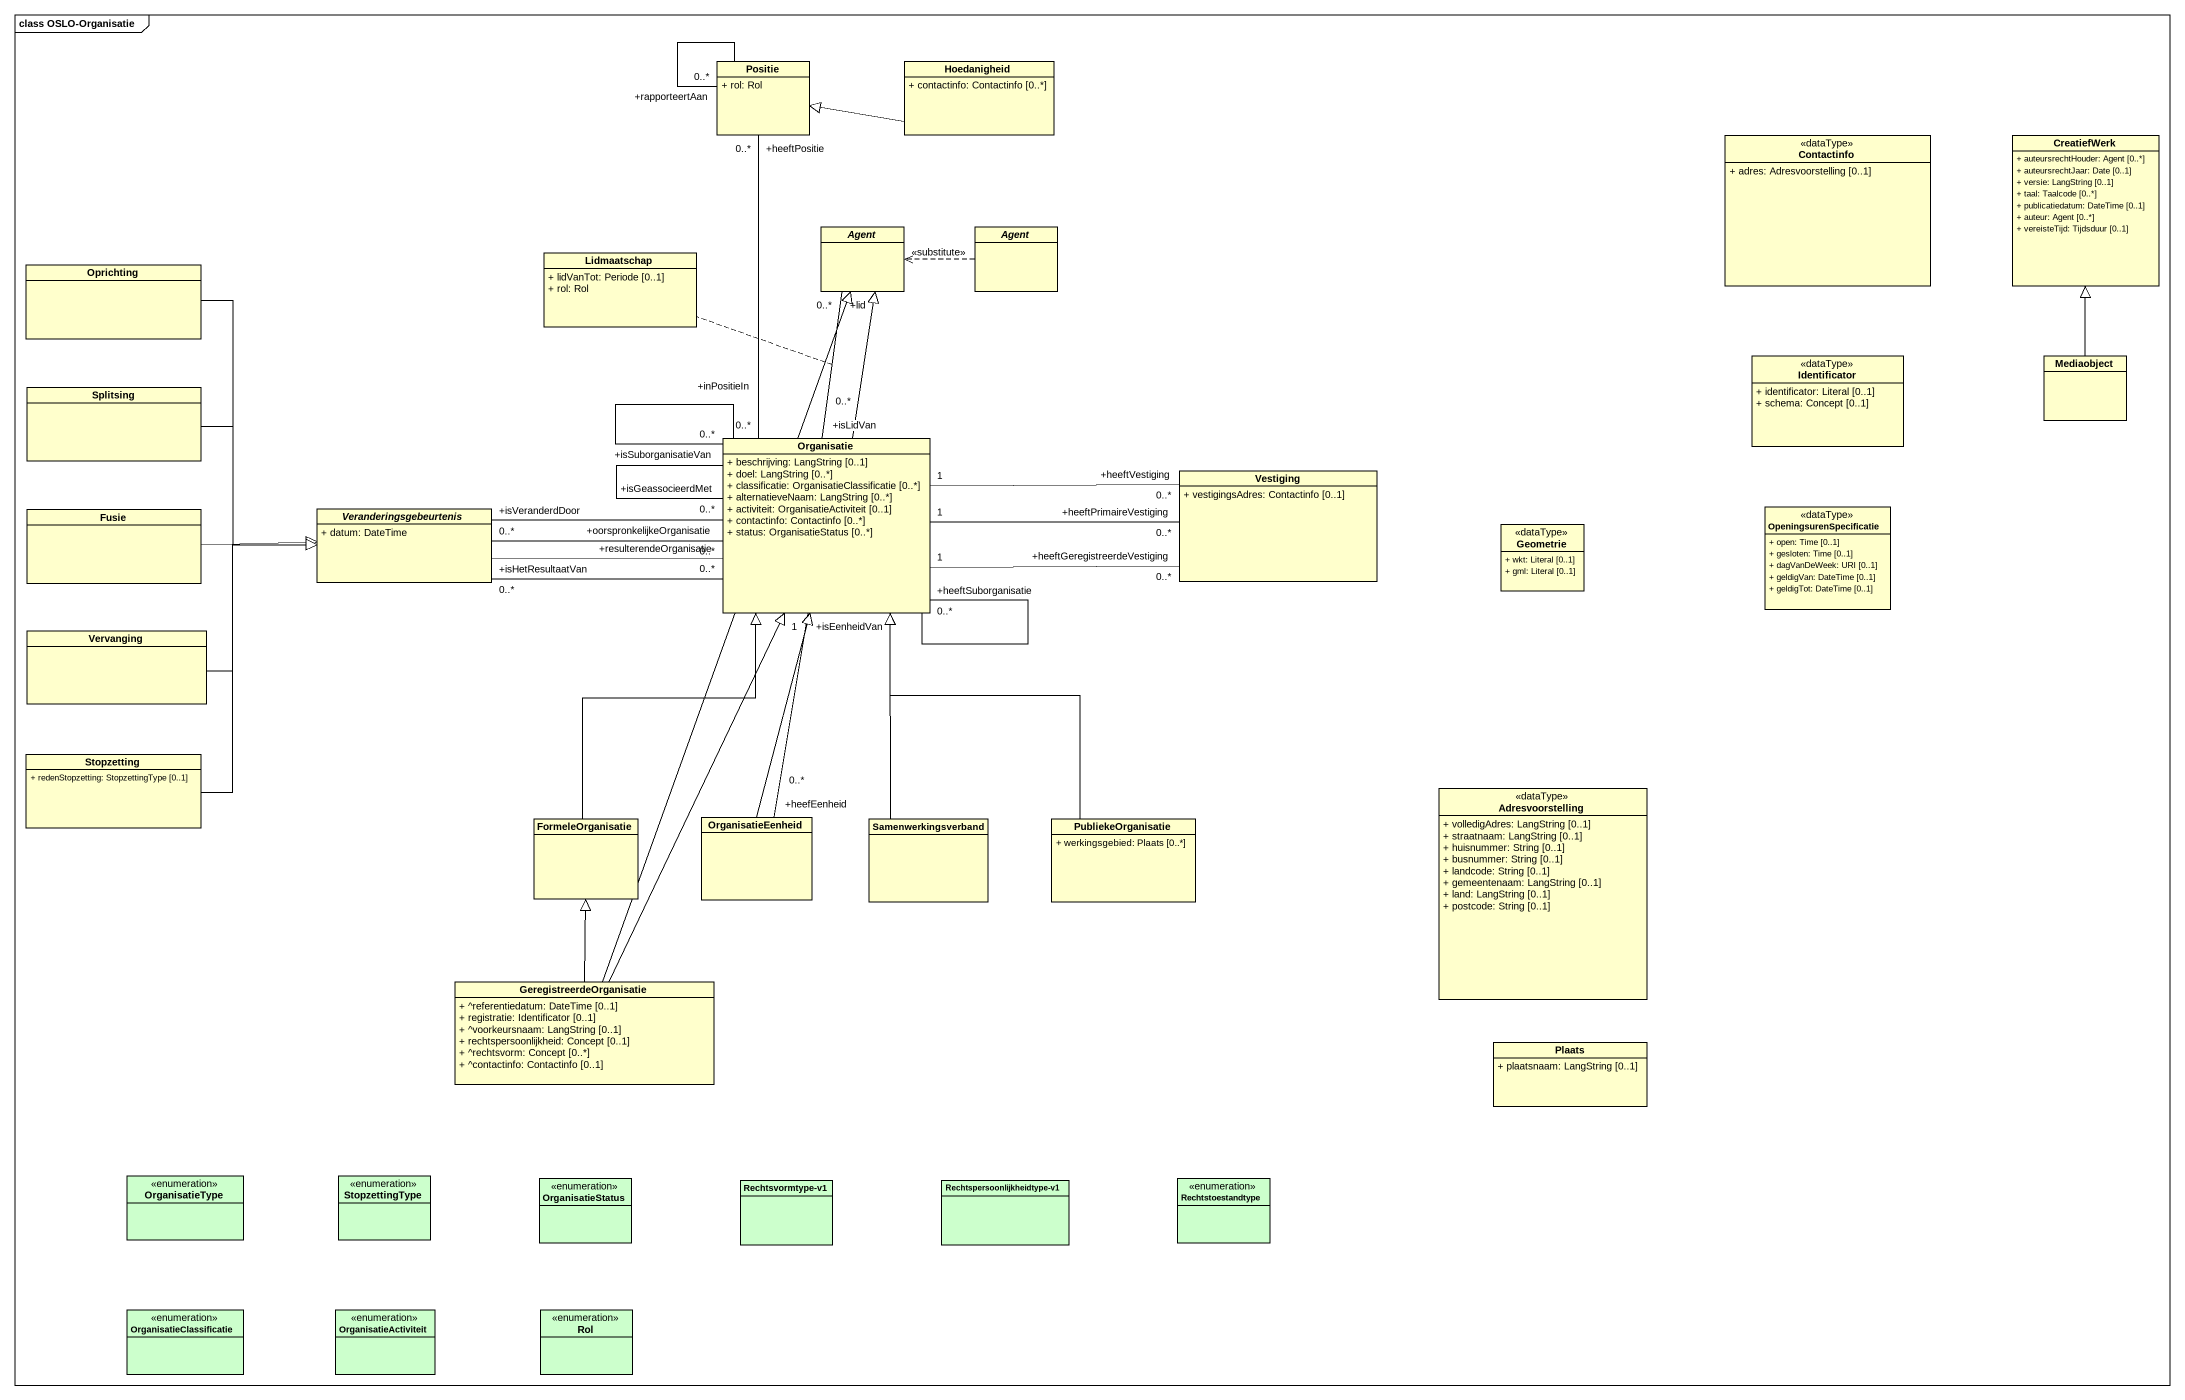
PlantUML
@startuml
mainframe class OSLO-Organisatie
hide circle
hide empty members
skinparam classAttributeIconSize 0
class Positie {
  + rol: Rol
}
class Hoedanigheid {
  + contactinfo: Contactinfo [0..*]
}
class Contactinfo <<dataType>> {
  + adres: Adresvoorstelling [0..1]
}
class CreatiefWerk {
  + auteursrechtHouder: Agent [0..*]
  + auteursrechtJaar: Date [0..1]
  + versie: LangString [0..1]
  + taal: Taalcode [0..*]
  + publicatiedatum: DateTime [0..1]
  + auteur: Agent [0..*]
  + vereisteTijd: Tijdsduur [0..1]
}
class Lidmaatschap {
  + lidVanTot: Periode [0..1]
  + rol: Rol
}
abstract class "Agent" as Agent_
abstract class "Agent" as Agent__2
class Oprichting
class Identificator <<dataType>> {
  + identificator: Literal [0..1]
  + schema: Concept [0..1]
}
class Mediaobject
class Splitsing
class Organisatie {
  + beschrijving: LangString [0..1]
  + doel: LangString [0..*]
  + classificatie: OrganisatieClassificatie [0..*]
  + alternatieveNaam: LangString [0..*]
  + activiteit: OrganisatieActiviteit [0..1]
  + contactinfo: Contactinfo [0..*]
  + status: OrganisatieStatus [0..*]
}
class Vestiging {
  + vestigingsAdres: Contactinfo [0..1]
}
class OpeningsurenSpecificatie <<dataType>> {
  + open: Time [0..1]
  + gesloten: Time [0..1]
  + dagVanDeWeek: URI [0..1]
  + geldigVan: DateTime [0..1]
  + geldigTot: DateTime [0..1]
}
class Fusie
abstract class Veranderingsgebeurtenis {
  + datum: DateTime
}
class Geometrie <<dataType>> {
  + wkt: Literal [0..1]
  + gml: Literal [0..1]
}
class Vervanging
class Stopzetting {
  + redenStopzetting: StopzettingType [0..1]
}
class Adresvoorstelling <<dataType>> {
  + volledigAdres: LangString [0..1]
  + straatnaam: LangString [0..1]
  + huisnummer: String [0..1]
  + busnummer: String [0..1]
  + landcode: String [0..1]
  + gemeentenaam: LangString [0..1]
  + land: LangString [0..1]
  + postcode: String [0..1]
}
class FormeleOrganisatie
class OrganisatieEenheid
class Samenwerkingsverband
class PubliekeOrganisatie {
  + werkingsgebied: Plaats [0..*]
}
class GeregistreerdeOrganisatie {
  + ^referentiedatum: DateTime [0..1]
  + registratie: Identificator [0..1]
  + ^voorkeursnaam: LangString [0..1]
  + rechtspersoonlijkheid: Concept [0..1]
  + ^rechtsvorm: Concept [0..*]
  + ^contactinfo: Contactinfo [0..1]
}
class Plaats {
  + plaatsnaam: LangString [0..1]
}
enum OrganisatieType #CCFFCC
enum StopzettingType #CCFFCC
enum OrganisatieStatus #CCFFCC
class "Rechtsvormtype-v1" as Rechtsvormtype_v1 #CCFFCC
class "Rechtspersoonlijkheidtype-v1" as Rechtspersoonlijkheidtype_v1 #CCFFCC
enum Rechtstoestandtype #CCFFCC
enum OrganisatieClassificatie #CCFFCC
enum OrganisatieActiviteit #CCFFCC
enum Rol #CCFFCC
Positie -- "+rapporteertAan\n0..*" Positie
Hoedanigheid -left-|> Positie
Agent__2 .left.> Agent_ : <<substitute>>
Oprichting --|> Veranderingsgebeurtenis
Mediaobject -up-|> CreatiefWerk
Splitsing -right-|> Veranderingsgebeurtenis
Organisatie "+inPositieIn\n0..*" -up- "+heeftPositie\n0..*" Positie
Organisatie "+isLidVan\n0..*" -up- "+lid\n0..*" Agent_
(Organisatie, Agent_) .. Lidmaatschap
Organisatie -up-|> Agent_
Organisatie -- "+heeftSuborganisatie\n0..*" Organisatie
Organisatie -- "+isGeassocieerdMet\n0..*" Organisatie
Organisatie -- "+isSuborganisatieVan\n0..*" Organisatie
Organisatie "1" -right- "+heeftGeregistreerdeVestiging\n0..*" Vestiging
Organisatie "1" -right- "+heeftPrimaireVestiging\n0..*" Vestiging
Organisatie "1" -right- "+heeftVestiging\n0..*" Vestiging
Organisatie -left- "+isHetResultaatVan\n0..*" Veranderingsgebeurtenis
Organisatie -left- "+isVeranderdDoor\n0..*" Veranderingsgebeurtenis
Fusie -right-|> Veranderingsgebeurtenis
Veranderingsgebeurtenis -right- "+resulterendeOrganisatie\n0..*" Organisatie
Veranderingsgebeurtenis -right- "+oorspronkelijkeOrganisatie\n0..*" Organisatie
Vervanging -right-|> Veranderingsgebeurtenis
Stopzetting -up-|> Veranderingsgebeurtenis
FormeleOrganisatie -up-|> Organisatie
OrganisatieEenheid -up-|> Organisatie
OrganisatieEenheid "+heefEenheid\n0..*" -up- "+isEenheidVan\n1" Organisatie
Samenwerkingsverband -up-|> Organisatie
PubliekeOrganisatie -up-|> Organisatie
GeregistreerdeOrganisatie -up-|> Agent_
GeregistreerdeOrganisatie -up-|> Organisatie
GeregistreerdeOrganisatie -up-|> FormeleOrganisatie
@enduml
